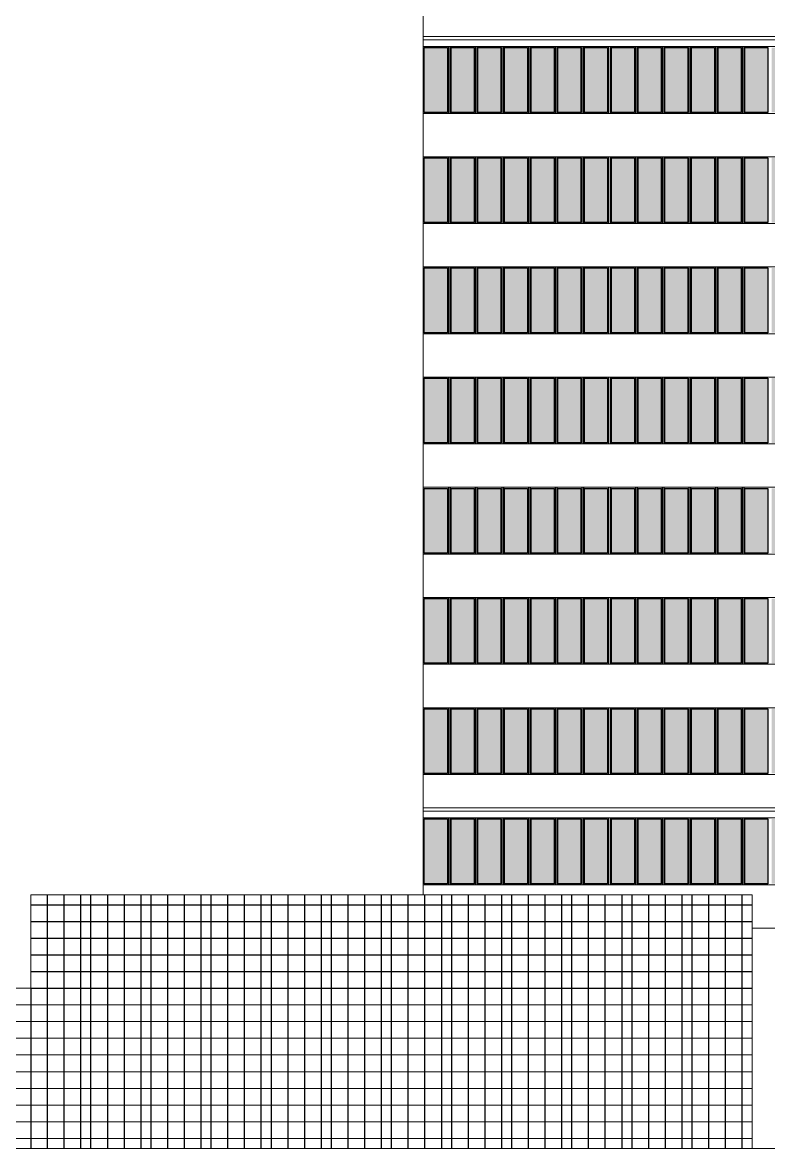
# Model space of a CAD drawing. Header units: millimetres. Extents: x 521 to 1055, y 261 to 520.
# Drawn here: x 822.55 to 844.88, y 381.37 to 415.09 of the extents above; entities that cross this region are included whole.
import ezdxf

# ---------------------------------------------------------------- set-up
doc = ezdxf.new("R2010")
doc.units = ezdxf.units.MM
doc.linetypes.add('CONTINU', pattern=[0])
doc.layers.add('0.1', color=8, linetype='Continuous', lineweight=13)

msp = doc.modelspace()

# ---------------------------------------------------------------- hatches: boundary and pattern name
at = {"layer": '0.1', "linetype": 'CONTINU', "lineweight": -2}
h = msp.add_hatch(color=9, dxfattribs=at)
h.paths.add_polyline_path([(834.5761, 412.39745), (835.2661, 412.39745), (835.2661, 414.33745), (834.5761, 414.33745)])
h.paths.add_polyline_path([(835.3761, 412.39745), (836.0661, 412.39745), (836.0661, 414.33745), (835.3761, 414.33745)])
h.paths.add_polyline_path([(836.8661, 414.33745), (836.1761, 414.33745), (836.1761, 412.39745), (836.8661, 412.39745)])
h.paths.add_polyline_path([(837.6661, 414.33745), (836.9761, 414.33745), (836.9761, 412.39745), (837.6661, 412.39745)])
h.paths.add_polyline_path([(838.4661, 414.33745), (837.7761, 414.33745), (837.7761, 412.39745), (838.4661, 412.39745)])
h.paths.add_polyline_path([(839.2661, 414.33745), (838.5761, 414.33745), (838.5761, 412.39745), (839.2661, 412.39745)])
h.paths.add_polyline_path([(840.0661, 414.33745), (839.3761, 414.33745), (839.3761, 412.39745), (840.0661, 412.39745)])
h.paths.add_polyline_path([(840.8661, 414.33745), (840.1761, 414.33745), (840.1761, 412.39745), (840.8661, 412.39745)])
h.paths.add_polyline_path([(841.6661, 414.33745), (840.9761, 414.33745), (840.9761, 412.39745), (841.6661, 412.39745)])
h.paths.add_polyline_path([(841.7761, 412.39745), (842.4661, 412.39745), (842.4661, 414.33745), (841.7761, 414.33745)])
h.paths.add_polyline_path([(842.5761, 412.39745), (843.2661, 412.39745), (843.2661, 414.33745), (842.5761, 414.33745)])
h.paths.add_polyline_path([(844.0661, 414.33745), (843.3761, 414.33745), (843.3761, 412.39745), (844.0661, 412.39745)])
h.paths.add_polyline_path([(844.8661, 414.33745), (844.1761, 414.33745), (844.1761, 412.39745), (844.8661, 412.39745)])
h.paths.add_polyline_path([(845.6661, 414.33745), (844.9761, 414.33745), (844.9761, 412.39745), (845.6661, 412.39745)])
h.paths.add_polyline_path([(845.7761, 412.39745), (846.4661, 412.39745), (846.4661, 414.33745), (845.7761, 414.33745)])
h.paths.add_polyline_path([(846.5761, 412.39745), (847.2661, 412.39745), (847.2661, 414.33745), (846.5761, 414.33745)])
h.paths.add_polyline_path([(848.0661, 414.33745), (847.3761, 414.33745), (847.3761, 412.39745), (848.0661, 412.39745)])
h.paths.add_polyline_path([(848.8661, 414.33745), (848.1761, 414.33745), (848.1761, 412.39745), (848.8661, 412.39745)])
h = msp.add_hatch(color=9, dxfattribs=at)
h.paths.add_polyline_path([(835.2661, 411.03745), (834.5761, 411.03745), (834.5761, 409.09745), (835.2661, 409.09745)])
h.paths.add_polyline_path([(836.0661, 411.03745), (835.3761, 411.03745), (835.3761, 409.09745), (836.0661, 409.09745)])
h.paths.add_polyline_path([(836.8661, 411.03745), (836.1761, 411.03745), (836.1761, 409.09745), (836.8661, 409.09745)])
h.paths.add_polyline_path([(837.6661, 411.03745), (836.9761, 411.03745), (836.9761, 409.09745), (837.6661, 409.09745)])
h.paths.add_polyline_path([(838.4661, 411.03745), (837.7761, 411.03745), (837.7761, 409.09745), (838.4661, 409.09745)])
h.paths.add_polyline_path([(839.2661, 411.03745), (838.5761, 411.03745), (838.5761, 409.09745), (839.2661, 409.09745)])
h.paths.add_polyline_path([(840.0661, 411.03745), (839.3761, 411.03745), (839.3761, 409.09745), (840.0661, 409.09745)])
h.paths.add_polyline_path([(840.8661, 411.03745), (840.1761, 411.03745), (840.1761, 409.09745), (840.8661, 409.09745)])
h.paths.add_polyline_path([(841.6661, 411.03745), (840.9761, 411.03745), (840.9761, 409.09745), (841.6661, 409.09745)])
h.paths.add_polyline_path([(842.4661, 411.03745), (841.7761, 411.03745), (841.7761, 409.09745), (842.4661, 409.09745)])
h.paths.add_polyline_path([(843.2661, 411.03745), (842.5761, 411.03745), (842.5761, 409.09745), (843.2661, 409.09745)])
h.paths.add_polyline_path([(844.0661, 411.03745), (843.3761, 411.03745), (843.3761, 409.09745), (844.0661, 409.09745)])
h.paths.add_polyline_path([(844.8661, 411.03745), (844.1761, 411.03745), (844.1761, 409.09745), (844.8661, 409.09745)])
h.paths.add_polyline_path([(845.6661, 411.03745), (844.9761, 411.03745), (844.9761, 409.09745), (845.6661, 409.09745)])
h.paths.add_polyline_path([(846.4661, 411.03745), (845.7761, 411.03745), (845.7761, 409.09745), (846.4661, 409.09745)])
h.paths.add_polyline_path([(847.2661, 411.03745), (846.5761, 411.03745), (846.5761, 409.09745), (847.2661, 409.09745)])
h.paths.add_polyline_path([(848.0661, 411.03745), (847.3761, 411.03745), (847.3761, 409.09745), (848.0661, 409.09745)])
h.paths.add_polyline_path([(848.8661, 411.03745), (848.1761, 411.03745), (848.1761, 409.09745), (848.8661, 409.09745)])
h = msp.add_hatch(color=9, dxfattribs=at)
h.paths.add_polyline_path([(835.2661, 407.73745), (834.5761, 407.73745), (834.5761, 405.79745), (835.2661, 405.79745)])
h.paths.add_polyline_path([(836.0661, 407.73745), (835.3761, 407.73745), (835.3761, 405.79745), (836.0661, 405.79745)])
h.paths.add_polyline_path([(836.8661, 407.73745), (836.1761, 407.73745), (836.1761, 405.79745), (836.8661, 405.79745)])
h.paths.add_polyline_path([(837.6661, 407.73745), (836.9761, 407.73745), (836.9761, 405.79745), (837.6661, 405.79745)])
h.paths.add_polyline_path([(838.4661, 407.73745), (837.7761, 407.73745), (837.7761, 405.79745), (838.4661, 405.79745)])
h.paths.add_polyline_path([(839.2661, 407.73745), (838.5761, 407.73745), (838.5761, 405.79745), (839.2661, 405.79745)])
h.paths.add_polyline_path([(840.0661, 407.73745), (839.3761, 407.73745), (839.3761, 405.79745), (840.0661, 405.79745)])
h.paths.add_polyline_path([(840.8661, 407.73745), (840.1761, 407.73745), (840.1761, 405.79745), (840.8661, 405.79745)])
h.paths.add_polyline_path([(841.6661, 407.73745), (840.9761, 407.73745), (840.9761, 405.79745), (841.6661, 405.79745)])
h.paths.add_polyline_path([(842.4661, 407.73745), (841.7761, 407.73745), (841.7761, 405.79745), (842.4661, 405.79745)])
h.paths.add_polyline_path([(843.2661, 407.73745), (842.5761, 407.73745), (842.5761, 405.79745), (843.2661, 405.79745)])
h.paths.add_polyline_path([(844.0661, 407.73745), (843.3761, 407.73745), (843.3761, 405.79745), (844.0661, 405.79745)])
h.paths.add_polyline_path([(844.8661, 407.73745), (844.1761, 407.73745), (844.1761, 405.79745), (844.8661, 405.79745)])
h.paths.add_polyline_path([(845.6661, 407.73745), (844.9761, 407.73745), (844.9761, 405.79745), (845.6661, 405.79745)])
h.paths.add_polyline_path([(846.4661, 407.73745), (845.7761, 407.73745), (845.7761, 405.79745), (846.4661, 405.79745)])
h.paths.add_polyline_path([(847.2661, 407.73745), (846.5761, 407.73745), (846.5761, 405.79745), (847.2661, 405.79745)])
h.paths.add_polyline_path([(848.0661, 407.73745), (847.3761, 407.73745), (847.3761, 405.79745), (848.0661, 405.79745)])
h.paths.add_polyline_path([(848.8661, 407.73745), (848.1761, 407.73745), (848.1761, 405.79745), (848.8661, 405.79745)])
h = msp.add_hatch(color=9, dxfattribs=at)
h.paths.add_polyline_path([(835.2661, 404.43745), (834.5761, 404.43745), (834.5761, 402.49745), (835.2661, 402.49745)])
h.paths.add_polyline_path([(836.0661, 404.43745), (835.3761, 404.43745), (835.3761, 402.49745), (836.0661, 402.49745)])
h.paths.add_polyline_path([(836.8661, 404.43745), (836.1761, 404.43745), (836.1761, 402.49745), (836.8661, 402.49745)])
h.paths.add_polyline_path([(837.6661, 404.43745), (836.9761, 404.43745), (836.9761, 402.49745), (837.6661, 402.49745)])
h.paths.add_polyline_path([(838.4661, 404.43745), (837.7761, 404.43745), (837.7761, 402.49745), (838.4661, 402.49745)])
h.paths.add_polyline_path([(839.2661, 404.43745), (838.5761, 404.43745), (838.5761, 402.49745), (839.2661, 402.49745)])
h.paths.add_polyline_path([(840.0661, 404.43745), (839.3761, 404.43745), (839.3761, 402.49745), (840.0661, 402.49745)])
h.paths.add_polyline_path([(840.8661, 404.43745), (840.1761, 404.43745), (840.1761, 402.49745), (840.8661, 402.49745)])
h.paths.add_polyline_path([(841.6661, 404.43745), (840.9761, 404.43745), (840.9761, 402.49745), (841.6661, 402.49745)])
h.paths.add_polyline_path([(842.4661, 404.43745), (841.7761, 404.43745), (841.7761, 402.49745), (842.4661, 402.49745)])
h.paths.add_polyline_path([(843.2661, 404.43745), (842.5761, 404.43745), (842.5761, 402.49745), (843.2661, 402.49745)])
h.paths.add_polyline_path([(844.0661, 404.43745), (843.3761, 404.43745), (843.3761, 402.49745), (844.0661, 402.49745)])
h.paths.add_polyline_path([(844.8661, 404.43745), (844.1761, 404.43745), (844.1761, 402.49745), (844.8661, 402.49745)])
h.paths.add_polyline_path([(845.6661, 404.43745), (844.9761, 404.43745), (844.9761, 402.49745), (845.6661, 402.49745)])
h.paths.add_polyline_path([(846.4661, 404.43745), (845.7761, 404.43745), (845.7761, 402.49745), (846.4661, 402.49745)])
h.paths.add_polyline_path([(847.2661, 404.43745), (846.5761, 404.43745), (846.5761, 402.49745), (847.2661, 402.49745)])
h.paths.add_polyline_path([(848.0661, 404.43745), (847.3761, 404.43745), (847.3761, 402.49745), (848.0661, 402.49745)])
h.paths.add_polyline_path([(848.8661, 404.43745), (848.1761, 404.43745), (848.1761, 402.49745), (848.8661, 402.49745)])
h = msp.add_hatch(color=9, dxfattribs=at)
h.paths.add_polyline_path([(835.2661, 401.13745), (834.5761, 401.13745), (834.5761, 399.19745), (835.2661, 399.19745)])
h.paths.add_polyline_path([(836.0661, 401.13745), (835.3761, 401.13745), (835.3761, 399.19745), (836.0661, 399.19745)])
h.paths.add_polyline_path([(836.8661, 401.13745), (836.1761, 401.13745), (836.1761, 399.19745), (836.8661, 399.19745)])
h.paths.add_polyline_path([(837.6661, 401.13745), (836.9761, 401.13745), (836.9761, 399.19745), (837.6661, 399.19745)])
h.paths.add_polyline_path([(838.4661, 401.13745), (837.7761, 401.13745), (837.7761, 399.19745), (838.4661, 399.19745)])
h.paths.add_polyline_path([(839.2661, 401.13745), (838.5761, 401.13745), (838.5761, 399.19745), (839.2661, 399.19745)])
h.paths.add_polyline_path([(840.0661, 401.13745), (839.3761, 401.13745), (839.3761, 399.19745), (840.0661, 399.19745)])
h.paths.add_polyline_path([(840.8661, 401.13745), (840.1761, 401.13745), (840.1761, 399.19745), (840.8661, 399.19745)])
h.paths.add_polyline_path([(841.6661, 401.13745), (840.9761, 401.13745), (840.9761, 399.19745), (841.6661, 399.19745)])
h.paths.add_polyline_path([(842.4661, 401.13745), (841.7761, 401.13745), (841.7761, 399.19745), (842.4661, 399.19745)])
h.paths.add_polyline_path([(843.2661, 401.13745), (842.5761, 401.13745), (842.5761, 399.19745), (843.2661, 399.19745)])
h.paths.add_polyline_path([(844.0661, 401.13745), (843.3761, 401.13745), (843.3761, 399.19745), (844.0661, 399.19745)])
h.paths.add_polyline_path([(844.8661, 401.13745), (844.1761, 401.13745), (844.1761, 399.19745), (844.8661, 399.19745)])
h.paths.add_polyline_path([(845.6661, 401.13745), (844.9761, 401.13745), (844.9761, 399.19745), (845.6661, 399.19745)])
h.paths.add_polyline_path([(846.4661, 401.13745), (845.7761, 401.13745), (845.7761, 399.19745), (846.4661, 399.19745)])
h.paths.add_polyline_path([(847.2661, 401.13745), (846.5761, 401.13745), (846.5761, 399.19745), (847.2661, 399.19745)])
h.paths.add_polyline_path([(848.0661, 401.13745), (847.3761, 401.13745), (847.3761, 399.19745), (848.0661, 399.19745)])
h.paths.add_polyline_path([(848.8661, 401.13745), (848.1761, 401.13745), (848.1761, 399.19745), (848.8661, 399.19745)])
h = msp.add_hatch(color=9, dxfattribs=at)
h.paths.add_polyline_path([(835.2661, 397.83745), (834.5761, 397.83745), (834.5761, 395.89745), (835.2661, 395.89745)])
h.paths.add_polyline_path([(836.0661, 397.83745), (835.3761, 397.83745), (835.3761, 395.89745), (836.0661, 395.89745)])
h.paths.add_polyline_path([(836.8661, 397.83745), (836.1761, 397.83745), (836.1761, 395.89745), (836.8661, 395.89745)])
h.paths.add_polyline_path([(837.6661, 397.83745), (836.9761, 397.83745), (836.9761, 395.89745), (837.6661, 395.89745)])
h.paths.add_polyline_path([(838.4661, 397.83745), (837.7761, 397.83745), (837.7761, 395.89745), (838.4661, 395.89745)])
h.paths.add_polyline_path([(839.2661, 397.83745), (838.5761, 397.83745), (838.5761, 395.89745), (839.2661, 395.89745)])
h.paths.add_polyline_path([(840.0661, 397.83745), (839.3761, 397.83745), (839.3761, 395.89745), (840.0661, 395.89745)])
h.paths.add_polyline_path([(840.8661, 397.83745), (840.1761, 397.83745), (840.1761, 395.89745), (840.8661, 395.89745)])
h.paths.add_polyline_path([(841.6661, 397.83745), (840.9761, 397.83745), (840.9761, 395.89745), (841.6661, 395.89745)])
h.paths.add_polyline_path([(842.4661, 397.83745), (841.7761, 397.83745), (841.7761, 395.89745), (842.4661, 395.89745)])
h.paths.add_polyline_path([(843.2661, 397.83745), (842.5761, 397.83745), (842.5761, 395.89745), (843.2661, 395.89745)])
h.paths.add_polyline_path([(844.0661, 397.83745), (843.3761, 397.83745), (843.3761, 395.89745), (844.0661, 395.89745)])
h.paths.add_polyline_path([(844.8661, 397.83745), (844.1761, 397.83745), (844.1761, 395.89745), (844.8661, 395.89745)])
h.paths.add_polyline_path([(845.6661, 397.83745), (844.9761, 397.83745), (844.9761, 395.89745), (845.6661, 395.89745)])
h.paths.add_polyline_path([(846.4661, 397.83745), (845.7761, 397.83745), (845.7761, 395.89745), (846.4661, 395.89745)])
h.paths.add_polyline_path([(847.2661, 397.83745), (846.5761, 397.83745), (846.5761, 395.89745), (847.2661, 395.89745)])
h.paths.add_polyline_path([(848.0661, 397.83745), (847.3761, 397.83745), (847.3761, 395.89745), (848.0661, 395.89745)])
h.paths.add_polyline_path([(848.8661, 397.83745), (848.1761, 397.83745), (848.1761, 395.89745), (848.8661, 395.89745)])
h = msp.add_hatch(color=9, dxfattribs=at)
h.paths.add_polyline_path([(835.2661, 394.53745), (834.5761, 394.53745), (834.5761, 392.59745), (835.2661, 392.59745)])
h.paths.add_polyline_path([(836.0661, 394.53745), (835.3761, 394.53745), (835.3761, 392.59745), (836.0661, 392.59745)])
h.paths.add_polyline_path([(836.8661, 394.53745), (836.1761, 394.53745), (836.1761, 392.59745), (836.8661, 392.59745)])
h.paths.add_polyline_path([(837.6661, 394.53745), (836.9761, 394.53745), (836.9761, 392.59745), (837.6661, 392.59745)])
h.paths.add_polyline_path([(838.4661, 394.53745), (837.7761, 394.53745), (837.7761, 392.59745), (838.4661, 392.59745)])
h.paths.add_polyline_path([(839.2661, 394.53745), (838.5761, 394.53745), (838.5761, 392.59745), (839.2661, 392.59745)])
h.paths.add_polyline_path([(840.0661, 394.53745), (839.3761, 394.53745), (839.3761, 392.59745), (840.0661, 392.59745)])
h.paths.add_polyline_path([(840.8661, 394.53745), (840.1761, 394.53745), (840.1761, 392.59745), (840.8661, 392.59745)])
h.paths.add_polyline_path([(841.6661, 394.53745), (840.9761, 394.53745), (840.9761, 392.59745), (841.6661, 392.59745)])
h.paths.add_polyline_path([(842.4661, 394.53745), (841.7761, 394.53745), (841.7761, 392.59745), (842.4661, 392.59745)])
h.paths.add_polyline_path([(843.2661, 394.53745), (842.5761, 394.53745), (842.5761, 392.59745), (843.2661, 392.59745)])
h.paths.add_polyline_path([(844.0661, 394.53745), (843.3761, 394.53745), (843.3761, 392.59745), (844.0661, 392.59745)])
h.paths.add_polyline_path([(844.8661, 394.53745), (844.1761, 394.53745), (844.1761, 392.59745), (844.8661, 392.59745)])
h.paths.add_polyline_path([(845.6661, 394.53745), (844.9761, 394.53745), (844.9761, 392.59745), (845.6661, 392.59745)])
h.paths.add_polyline_path([(846.4661, 394.53745), (845.7761, 394.53745), (845.7761, 392.59745), (846.4661, 392.59745)])
h.paths.add_polyline_path([(847.2661, 394.53745), (846.5761, 394.53745), (846.5761, 392.59745), (847.2661, 392.59745)])
h.paths.add_polyline_path([(848.0661, 394.53745), (847.3761, 394.53745), (847.3761, 392.59745), (848.0661, 392.59745)])
h.paths.add_polyline_path([(848.8661, 394.53745), (848.1761, 394.53745), (848.1761, 392.59745), (848.8661, 392.59745)])
h = msp.add_hatch(color=9, dxfattribs=at)
h.paths.add_polyline_path([(835.2661, 391.23745), (834.5761, 391.23745), (834.5761, 389.29745), (835.2661, 389.29745)])
h.paths.add_polyline_path([(836.0661, 391.23745), (835.3761, 391.23745), (835.3761, 389.29745), (836.0661, 389.29745)])
h.paths.add_polyline_path([(836.8661, 391.23745), (836.1761, 391.23745), (836.1761, 389.29745), (836.8661, 389.29745)])
h.paths.add_polyline_path([(837.6661, 391.23745), (836.9761, 391.23745), (836.9761, 389.29745), (837.6661, 389.29745)])
h.paths.add_polyline_path([(838.4661, 391.23745), (837.7761, 391.23745), (837.7761, 389.29745), (838.4661, 389.29745)])
h.paths.add_polyline_path([(839.2661, 391.23745), (838.5761, 391.23745), (838.5761, 389.29745), (839.2661, 389.29745)])
h.paths.add_polyline_path([(840.0661, 391.23745), (839.3761, 391.23745), (839.3761, 389.29745), (840.0661, 389.29745)])
h.paths.add_polyline_path([(840.8661, 391.23745), (840.1761, 391.23745), (840.1761, 389.29745), (840.8661, 389.29745)])
h.paths.add_polyline_path([(841.6661, 391.23745), (840.9761, 391.23745), (840.9761, 389.29745), (841.6661, 389.29745)])
h.paths.add_polyline_path([(842.4661, 391.23745), (841.7761, 391.23745), (841.7761, 389.29745), (842.4661, 389.29745)])
h.paths.add_polyline_path([(843.2661, 391.23745), (842.5761, 391.23745), (842.5761, 389.29745), (843.2661, 389.29745)])
h.paths.add_polyline_path([(844.0661, 391.23745), (843.3761, 391.23745), (843.3761, 389.29745), (844.0661, 389.29745)])
h.paths.add_polyline_path([(844.8661, 391.23745), (844.1761, 391.23745), (844.1761, 389.29745), (844.8661, 389.29745)])
h.paths.add_polyline_path([(845.6661, 391.23745), (844.9761, 391.23745), (844.9761, 389.29745), (845.6661, 389.29745)])
h.paths.add_polyline_path([(846.4661, 391.23745), (845.7761, 391.23745), (845.7761, 389.29745), (846.4661, 389.29745)])
h.paths.add_polyline_path([(847.2661, 391.23745), (846.5761, 391.23745), (846.5761, 389.29745), (847.2661, 389.29745)])
h.paths.add_polyline_path([(848.0661, 391.23745), (847.3761, 391.23745), (847.3761, 389.29745), (848.0661, 389.29745)])
h.paths.add_polyline_path([(848.8661, 391.23745), (848.1761, 391.23745), (848.1761, 389.29745), (848.8661, 389.29745)])

# ---------------------------------------------------------------- linework, layer by layer
at = {"layer": '0.1', "color": 254}
msp.add_line((834.5461, 388.96745), (834.5461, 420.26745), dxfattribs=at)
at = {"layer": '0.1', "color": 8}
for p, q in [((834.5461, 414.66745), (848.9961, 414.66745)), ((834.5461, 414.56745), (848.8961, 414.56745)), ((834.5461, 414.36745), (848.8961, 414.36745)), ((834.5461, 412.36745), (848.8961, 412.36745)), ((834.5461, 411.06745), (848.8961, 411.06745)), ((834.5461, 409.06745), (848.8961, 409.06745)), ((834.5461, 407.76745), (848.8961, 407.76745)), ((834.5461, 405.76745), (848.8961, 405.76745)), ((834.5461, 404.46745), (848.8961, 404.46745)), ((834.5461, 402.46745), (848.8961, 402.46745)), ((834.5461, 401.16745), (848.8961, 401.16745)), ((834.5461, 399.16745), (848.8961, 399.16745)), ((834.5461, 397.86745), (848.8961, 397.86745)), ((834.5461, 395.86745), (848.8961, 395.86745)), ((834.5461, 394.56745), (848.8961, 394.56745)), ((834.5461, 392.56745), (848.8961, 392.56745)), ((834.5461, 391.56745), (848.8961, 391.56745)), ((834.5461, 391.46745), (848.9961, 391.46745)), ((834.5461, 391.26745), (848.8961, 391.26745)), ((834.5461, 389.26745), (848.8961, 389.26745)), ((796.7961, 385.66745), (844.3961, 385.66745)), ((796.7961, 385.16745), (844.3961, 385.16745)), ((796.7961, 384.66745), (844.3961, 384.66745)), ((804.7961, 384.16745), (844.3961, 384.16745)), ((820.2961, 383.66745), (844.3961, 383.66745)), ((820.2961, 383.16745), (844.3961, 383.16745)), ((820.2961, 382.66745), (844.3961, 382.66745)), ((796.7961, 382.16745), (844.3961, 382.16745)), ((796.7961, 381.66745), (844.3961, 381.66745))]:
    msp.add_line(p, q, dxfattribs=at)
at = {"layer": '0.1', "color": 8, "linetype": 'CONTINU', "lineweight": -2}
for p, q in [((835.2961, 414.36745), (835.2961, 412.36745)), ((835.3461, 414.36745), (835.3461, 412.36745)), ((836.0961, 414.36745), (836.0961, 412.36745)), ((836.1461, 414.36745), (836.1461, 412.36745)), ((836.8961, 414.36745), (836.8961, 412.36745)), ((836.9461, 414.36745), (836.9461, 412.36745)), ((837.6961, 414.36745), (837.6961, 412.36745)), ((837.7461, 414.36745), (837.7461, 412.36745)), ((838.4961, 414.36745), (838.4961, 412.36745)), ((838.5461, 414.36745), (838.5461, 412.36745)), ((839.2961, 414.36745), (839.2961, 412.36745)), ((839.3461, 414.36745), (839.3461, 412.36745)), ((840.0961, 414.36745), (840.0961, 412.36745)), ((840.1461, 414.36745), (840.1461, 412.36745)), ((840.8961, 414.36745), (840.8961, 412.36745)), ((840.9461, 414.36745), (840.9461, 412.36745)), ((841.6961, 414.36745), (841.6961, 412.36745)), ((841.7461, 414.36745), (841.7461, 412.36745)), ((842.4961, 414.36745), (842.4961, 412.36745)), ((842.5461, 414.36745), (842.5461, 412.36745)), ((843.2961, 414.36745), (843.2961, 412.36745)), ((843.3461, 414.36745), (843.3461, 412.36745)), ((844.0961, 414.36745), (844.0961, 412.36745)), ((844.1461, 414.36745), (844.1461, 412.36745)), ((835.2961, 411.06745), (835.2961, 409.06745)), ((835.3461, 411.06745), (835.3461, 409.06745)), ((836.0961, 411.06745), (836.0961, 409.06745)), ((836.1461, 411.06745), (836.1461, 409.06745)), ((836.8961, 411.06745), (836.8961, 409.06745)), ((836.9461, 411.06745), (836.9461, 409.06745)), ((837.6961, 411.06745), (837.6961, 409.06745)), ((837.7461, 411.06745), (837.7461, 409.06745)), ((838.4961, 411.06745), (838.4961, 409.06745)), ((838.5461, 411.06745), (838.5461, 409.06745)), ((839.2961, 411.06745), (839.2961, 409.06745)), ((839.3461, 411.06745), (839.3461, 409.06745)), ((840.0961, 411.06745), (840.0961, 409.06745)), ((840.1461, 411.06745), (840.1461, 409.06745)), ((840.8961, 411.06745), (840.8961, 409.06745)), ((840.9461, 411.06745), (840.9461, 409.06745)), ((841.6961, 411.06745), (841.6961, 409.06745)), ((841.7461, 411.06745), (841.7461, 409.06745)), ((842.4961, 411.06745), (842.4961, 409.06745)), ((842.5461, 411.06745), (842.5461, 409.06745)), ((843.2961, 411.06745), (843.2961, 409.06745)), ((843.3461, 411.06745), (843.3461, 409.06745)), ((844.0961, 411.06745), (844.0961, 409.06745)), ((844.1461, 411.06745), (844.1461, 409.06745)), ((835.2961, 407.76745), (835.2961, 405.76745)), ((835.3461, 407.76745), (835.3461, 405.76745)), ((836.0961, 407.76745), (836.0961, 405.76745)), ((836.1461, 407.76745), (836.1461, 405.76745)), ((836.8961, 407.76745), (836.8961, 405.76745)), ((836.9461, 407.76745), (836.9461, 405.76745)), ((837.6961, 407.76745), (837.6961, 405.76745)), ((837.7461, 407.76745), (837.7461, 405.76745)), ((838.4961, 407.76745), (838.4961, 405.76745)), ((838.5461, 407.76745), (838.5461, 405.76745)), ((839.2961, 407.76745), (839.2961, 405.76745)), ((839.3461, 407.76745), (839.3461, 405.76745)), ((840.0961, 407.76745), (840.0961, 405.76745)), ((840.1461, 407.76745), (840.1461, 405.76745)), ((840.8961, 407.76745), (840.8961, 405.76745)), ((840.9461, 407.76745), (840.9461, 405.76745)), ((841.6961, 407.76745), (841.6961, 405.76745)), ((841.7461, 407.76745), (841.7461, 405.76745)), ((842.4961, 407.76745), (842.4961, 405.76745)), ((842.5461, 407.76745), (842.5461, 405.76745)), ((843.2961, 407.76745), (843.2961, 405.76745)), ((843.3461, 407.76745), (843.3461, 405.76745)), ((844.0961, 407.76745), (844.0961, 405.76745)), ((844.1461, 407.76745), (844.1461, 405.76745)), ((835.2961, 404.46745), (835.2961, 402.46745)), ((835.3461, 404.46745), (835.3461, 402.46745)), ((836.0961, 404.46745), (836.0961, 402.46745)), ((836.1461, 404.46745), (836.1461, 402.46745)), ((836.8961, 404.46745), (836.8961, 402.46745)), ((836.9461, 404.46745), (836.9461, 402.46745)), ((837.6961, 404.46745), (837.6961, 402.46745)), ((837.7461, 404.46745), (837.7461, 402.46745)), ((838.4961, 404.46745), (838.4961, 402.46745)), ((838.5461, 404.46745), (838.5461, 402.46745)), ((839.2961, 404.46745), (839.2961, 402.46745)), ((839.3461, 404.46745), (839.3461, 402.46745)), ((840.0961, 404.46745), (840.0961, 402.46745)), ((840.1461, 404.46745), (840.1461, 402.46745)), ((840.8961, 404.46745), (840.8961, 402.46745)), ((840.9461, 404.46745), (840.9461, 402.46745)), ((841.6961, 404.46745), (841.6961, 402.46745)), ((841.7461, 404.46745), (841.7461, 402.46745)), ((842.4961, 404.46745), (842.4961, 402.46745)), ((842.5461, 404.46745), (842.5461, 402.46745)), ((843.2961, 404.46745), (843.2961, 402.46745)), ((843.3461, 404.46745), (843.3461, 402.46745)), ((844.0961, 404.46745), (844.0961, 402.46745)), ((844.1461, 404.46745), (844.1461, 402.46745)), ((835.2961, 401.16745), (835.2961, 399.16745)), ((835.3461, 401.16745), (835.3461, 399.16745)), ((836.0961, 401.16745), (836.0961, 399.16745)), ((836.1461, 401.16745), (836.1461, 399.16745)), ((836.8961, 401.16745), (836.8961, 399.16745)), ((836.9461, 401.16745), (836.9461, 399.16745)), ((837.6961, 401.16745), (837.6961, 399.16745)), ((837.7461, 401.16745), (837.7461, 399.16745)), ((838.4961, 401.16745), (838.4961, 399.16745)), ((838.5461, 401.16745), (838.5461, 399.16745)), ((839.2961, 401.16745), (839.2961, 399.16745)), ((839.3461, 401.16745), (839.3461, 399.16745)), ((840.0961, 401.16745), (840.0961, 399.16745)), ((840.1461, 401.16745), (840.1461, 399.16745)), ((840.8961, 401.16745), (840.8961, 399.16745)), ((840.9461, 401.16745), (840.9461, 399.16745)), ((841.6961, 401.16745), (841.6961, 399.16745)), ((841.7461, 401.16745), (841.7461, 399.16745)), ((842.4961, 401.16745), (842.4961, 399.16745)), ((842.5461, 401.16745), (842.5461, 399.16745)), ((843.2961, 401.16745), (843.2961, 399.16745)), ((843.3461, 401.16745), (843.3461, 399.16745)), ((844.0961, 401.16745), (844.0961, 399.16745)), ((844.1461, 401.16745), (844.1461, 399.16745)), ((835.2961, 397.86745), (835.2961, 395.86745)), ((835.3461, 397.86745), (835.3461, 395.86745)), ((836.0961, 397.86745), (836.0961, 395.86745)), ((836.1461, 397.86745), (836.1461, 395.86745)), ((836.8961, 397.86745), (836.8961, 395.86745)), ((836.9461, 397.86745), (836.9461, 395.86745)), ((837.6961, 397.86745), (837.6961, 395.86745)), ((837.7461, 397.86745), (837.7461, 395.86745)), ((838.4961, 397.86745), (838.4961, 395.86745)), ((838.5461, 397.86745), (838.5461, 395.86745)), ((839.2961, 397.86745), (839.2961, 395.86745)), ((839.3461, 397.86745), (839.3461, 395.86745)), ((840.0961, 397.86745), (840.0961, 395.86745)), ((840.1461, 397.86745), (840.1461, 395.86745)), ((840.8961, 397.86745), (840.8961, 395.86745)), ((840.9461, 397.86745), (840.9461, 395.86745)), ((841.6961, 397.86745), (841.6961, 395.86745)), ((841.7461, 397.86745), (841.7461, 395.86745)), ((842.4961, 397.86745), (842.4961, 395.86745)), ((842.5461, 397.86745), (842.5461, 395.86745)), ((843.2961, 397.86745), (843.2961, 395.86745)), ((843.3461, 397.86745), (843.3461, 395.86745)), ((844.0961, 397.86745), (844.0961, 395.86745)), ((844.1461, 397.86745), (844.1461, 395.86745)), ((835.2961, 394.56745), (835.2961, 392.56745)), ((835.3461, 394.56745), (835.3461, 392.56745)), ((836.0961, 394.56745), (836.0961, 392.56745)), ((836.1461, 394.56745), (836.1461, 392.56745)), ((836.8961, 394.56745), (836.8961, 392.56745)), ((836.9461, 394.56745), (836.9461, 392.56745)), ((837.6961, 394.56745), (837.6961, 392.56745)), ((837.7461, 394.56745), (837.7461, 392.56745)), ((838.4961, 394.56745), (838.4961, 392.56745)), ((838.5461, 394.56745), (838.5461, 392.56745)), ((839.2961, 394.56745), (839.2961, 392.56745)), ((839.3461, 394.56745), (839.3461, 392.56745)), ((840.0961, 394.56745), (840.0961, 392.56745)), ((840.1461, 394.56745), (840.1461, 392.56745)), ((840.8961, 394.56745), (840.8961, 392.56745)), ((840.9461, 394.56745), (840.9461, 392.56745)), ((841.6961, 394.56745), (841.6961, 392.56745)), ((841.7461, 394.56745), (841.7461, 392.56745)), ((842.4961, 394.56745), (842.4961, 392.56745)), ((842.5461, 394.56745), (842.5461, 392.56745)), ((843.2961, 394.56745), (843.2961, 392.56745)), ((843.3461, 394.56745), (843.3461, 392.56745)), ((844.0961, 394.56745), (844.0961, 392.56745)), ((844.1461, 394.56745), (844.1461, 392.56745)), ((835.2961, 391.26745), (835.2961, 389.26745)), ((835.3461, 391.26745), (835.3461, 389.26745)), ((836.0961, 391.26745), (836.0961, 389.26745)), ((836.1461, 391.26745), (836.1461, 389.26745)), ((836.8961, 391.26745), (836.8961, 389.26745)), ((836.9461, 391.26745), (836.9461, 389.26745)), ((837.6961, 391.26745), (837.6961, 389.26745)), ((837.7461, 391.26745), (837.7461, 389.26745)), ((838.4961, 391.26745), (838.4961, 389.26745)), ((838.5461, 391.26745), (838.5461, 389.26745)), ((839.2961, 391.26745), (839.2961, 389.26745)), ((839.3461, 391.26745), (839.3461, 389.26745)), ((840.0961, 391.26745), (840.0961, 389.26745)), ((840.1461, 391.26745), (840.1461, 389.26745)), ((840.8961, 391.26745), (840.8961, 389.26745)), ((840.9461, 391.26745), (840.9461, 389.26745)), ((841.6961, 391.26745), (841.6961, 389.26745)), ((841.7461, 391.26745), (841.7461, 389.26745)), ((842.4961, 391.26745), (842.4961, 389.26745)), ((842.5461, 391.26745), (842.5461, 389.26745)), ((843.2961, 391.26745), (843.2961, 389.26745)), ((843.3461, 391.26745), (843.3461, 389.26745)), ((844.0961, 391.26745), (844.0961, 389.26745)), ((844.1461, 391.26745), (844.1461, 389.26745)), ((823.2961, 381.36745), (823.2961, 388.96745)), ((823.7961, 381.36745), (823.7961, 388.96745)), ((824.2961, 381.36745), (824.2961, 388.96745)), ((824.5961, 381.36745), (824.5961, 388.96745)), ((825.0961, 381.36745), (825.0961, 388.96745)), ((825.5961, 381.36745), (825.5961, 388.96745)), ((826.0961, 381.36745), (826.0961, 388.96745)), ((826.3961, 381.36745), (826.3961, 388.96745)), ((826.8961, 381.36745), (826.8961, 388.96745)), ((827.3961, 381.36745), (827.3961, 388.96745)), ((827.8961, 381.36745), (827.8961, 388.96745)), ((828.1961, 381.36745), (828.1961, 388.96745)), ((828.6961, 381.36745), (828.6961, 388.96745)), ((829.1961, 381.36745), (829.1961, 388.96745)), ((829.6961, 381.36745), (829.6961, 388.96745)), ((829.9961, 381.36745), (829.9961, 388.96745)), ((830.4961, 381.36745), (830.4961, 388.96745)), ((830.9961, 381.36745), (830.9961, 388.96745)), ((831.4961, 381.36745), (831.4961, 388.96745)), ((831.7961, 381.36745), (831.7961, 388.96745)), ((832.2961, 381.36745), (832.2961, 388.96745)), ((832.7961, 381.36745), (832.7961, 388.96745)), ((833.2961, 381.36745), (833.2961, 388.96745)), ((833.5961, 381.36745), (833.5961, 388.96745)), ((834.0961, 381.36745), (834.0961, 388.96745)), ((834.5961, 381.36745), (834.5961, 388.96745)), ((835.0961, 381.36745), (835.0961, 388.96745)), ((835.3961, 381.36745), (835.3961, 388.96745)), ((835.8961, 381.36745), (835.8961, 388.96745)), ((836.3961, 381.36745), (836.3961, 388.96745)), ((836.8961, 381.36745), (836.8961, 388.96745)), ((837.1961, 381.36745), (837.1961, 388.96745)), ((837.6961, 381.36745), (837.6961, 388.96745)), ((838.1961, 381.36745), (838.1961, 388.96745)), ((838.6961, 381.36745), (838.6961, 388.96745)), ((838.9961, 381.36745), (838.9961, 388.96745)), ((839.4961, 381.36745), (839.4961, 388.96745)), ((839.9961, 381.36745), (839.9961, 388.96745)), ((840.4961, 381.36745), (840.4961, 388.96745)), ((840.7961, 381.36745), (840.7961, 388.96745)), ((841.2961, 381.36745), (841.2961, 388.96745)), ((841.7961, 381.36745), (841.7961, 388.96745)), ((842.2961, 381.36745), (842.2961, 388.96745)), ((842.5961, 381.36745), (842.5961, 388.96745)), ((843.0961, 381.36745), (843.0961, 388.96745)), ((843.5961, 381.36745), (843.5961, 388.96745)), ((844.0961, 381.36745), (844.0961, 388.96745)), ((822.7961, 388.66745), (844.3961, 388.66745)), ((822.7961, 388.16745), (844.3961, 388.16745)), ((822.7961, 387.66745), (844.3961, 387.66745)), ((822.7961, 387.16745), (844.3961, 387.16745)), ((822.7961, 386.66745), (844.3961, 386.66745)), ((822.7961, 386.16745), (844.3961, 386.16745)), ((822.7961, 386.16745), (822.7961, 381.36745))]:
    msp.add_line(p, q, dxfattribs=at)
at = {"layer": '0.1', "color": 7}
for p, q in [((822.7961, 386.16745), (822.7961, 388.96745)), ((824.5961, 388.96745), (822.7961, 388.96745)), ((826.3961, 388.96745), (824.5961, 388.96745)), ((828.1961, 388.96745), (826.3961, 388.96745)), ((829.9961, 388.96745), (828.1961, 388.96745)), ((831.7961, 388.96745), (829.9961, 388.96745)), ((833.5961, 388.96745), (831.7961, 388.96745)), ((835.3961, 388.96745), (833.5961, 388.96745)), ((837.1961, 388.96745), (835.3961, 388.96745)), ((838.9961, 388.96745), (837.1961, 388.96745)), ((840.7961, 388.96745), (838.9961, 388.96745)), ((842.5961, 388.96745), (840.7961, 388.96745)), ((844.3961, 388.96745), (842.5961, 388.96745)), ((844.3961, 388.96745), (844.3961, 381.36745)), ((796.7961, 386.16745), (822.7961, 386.16745)), ((795.40604, 381.36745), (844.3961, 381.36745)), ((844.3961, 381.36745), (853.50497, 381.36745))]:
    msp.add_line(p, q, dxfattribs=at)
at = {"layer": '0.1', "color": 253}
msp.add_line((844.3961, 387.96745), (849.9961, 387.96745), dxfattribs=at)
at = {"layer": '0.1', "color": 8, "linetype": 'CONTINU', "lineweight": -2}
for points in [[(834.5761, 414.33745), (835.2661, 414.33745), (835.2661, 412.39745), (834.5761, 412.39745)], [(835.3761, 414.33745), (836.0661, 414.33745), (836.0661, 412.39745), (835.3761, 412.39745)], [(836.1761, 414.33745), (836.8661, 414.33745), (836.8661, 412.39745), (836.1761, 412.39745)], [(836.9761, 414.33745), (837.6661, 414.33745), (837.6661, 412.39745), (836.9761, 412.39745)], [(837.7761, 414.33745), (838.4661, 414.33745), (838.4661, 412.39745), (837.7761, 412.39745)], [(838.5761, 414.33745), (839.2661, 414.33745), (839.2661, 412.39745), (838.5761, 412.39745)], [(839.3761, 414.33745), (840.0661, 414.33745), (840.0661, 412.39745), (839.3761, 412.39745)], [(840.1761, 414.33745), (840.8661, 414.33745), (840.8661, 412.39745), (840.1761, 412.39745)], [(840.9761, 414.33745), (841.6661, 414.33745), (841.6661, 412.39745), (840.9761, 412.39745)], [(841.7761, 414.33745), (842.4661, 414.33745), (842.4661, 412.39745), (841.7761, 412.39745)], [(842.5761, 414.33745), (843.2661, 414.33745), (843.2661, 412.39745), (842.5761, 412.39745)], [(843.3761, 414.33745), (844.0661, 414.33745), (844.0661, 412.39745), (843.3761, 412.39745)], [(844.1761, 414.33745), (844.8661, 414.33745), (844.8661, 412.39745), (844.1761, 412.39745)], [(834.5761, 411.03745), (835.2661, 411.03745), (835.2661, 409.09745), (834.5761, 409.09745)], [(835.3761, 411.03745), (836.0661, 411.03745), (836.0661, 409.09745), (835.3761, 409.09745)], [(836.1761, 411.03745), (836.8661, 411.03745), (836.8661, 409.09745), (836.1761, 409.09745)], [(836.9761, 411.03745), (837.6661, 411.03745), (837.6661, 409.09745), (836.9761, 409.09745)], [(837.7761, 411.03745), (838.4661, 411.03745), (838.4661, 409.09745), (837.7761, 409.09745)], [(838.5761, 411.03745), (839.2661, 411.03745), (839.2661, 409.09745), (838.5761, 409.09745)], [(839.3761, 411.03745), (840.0661, 411.03745), (840.0661, 409.09745), (839.3761, 409.09745)], [(840.1761, 411.03745), (840.8661, 411.03745), (840.8661, 409.09745), (840.1761, 409.09745)], [(840.9761, 411.03745), (841.6661, 411.03745), (841.6661, 409.09745), (840.9761, 409.09745)], [(841.7761, 411.03745), (842.4661, 411.03745), (842.4661, 409.09745), (841.7761, 409.09745)], [(842.5761, 411.03745), (843.2661, 411.03745), (843.2661, 409.09745), (842.5761, 409.09745)], [(843.3761, 411.03745), (844.0661, 411.03745), (844.0661, 409.09745), (843.3761, 409.09745)], [(844.1761, 411.03745), (844.8661, 411.03745), (844.8661, 409.09745), (844.1761, 409.09745)], [(834.5761, 407.73745), (835.2661, 407.73745), (835.2661, 405.79745), (834.5761, 405.79745)], [(835.3761, 407.73745), (836.0661, 407.73745), (836.0661, 405.79745), (835.3761, 405.79745)], [(836.1761, 407.73745), (836.8661, 407.73745), (836.8661, 405.79745), (836.1761, 405.79745)], [(836.9761, 407.73745), (837.6661, 407.73745), (837.6661, 405.79745), (836.9761, 405.79745)], [(837.7761, 407.73745), (838.4661, 407.73745), (838.4661, 405.79745), (837.7761, 405.79745)], [(838.5761, 407.73745), (839.2661, 407.73745), (839.2661, 405.79745), (838.5761, 405.79745)], [(839.3761, 407.73745), (840.0661, 407.73745), (840.0661, 405.79745), (839.3761, 405.79745)], [(840.1761, 407.73745), (840.8661, 407.73745), (840.8661, 405.79745), (840.1761, 405.79745)], [(840.9761, 407.73745), (841.6661, 407.73745), (841.6661, 405.79745), (840.9761, 405.79745)], [(841.7761, 407.73745), (842.4661, 407.73745), (842.4661, 405.79745), (841.7761, 405.79745)], [(842.5761, 407.73745), (843.2661, 407.73745), (843.2661, 405.79745), (842.5761, 405.79745)], [(843.3761, 407.73745), (844.0661, 407.73745), (844.0661, 405.79745), (843.3761, 405.79745)], [(844.1761, 407.73745), (844.8661, 407.73745), (844.8661, 405.79745), (844.1761, 405.79745)], [(834.5761, 404.43745), (835.2661, 404.43745), (835.2661, 402.49745), (834.5761, 402.49745)], [(835.3761, 404.43745), (836.0661, 404.43745), (836.0661, 402.49745), (835.3761, 402.49745)], [(836.1761, 404.43745), (836.8661, 404.43745), (836.8661, 402.49745), (836.1761, 402.49745)], [(836.9761, 404.43745), (837.6661, 404.43745), (837.6661, 402.49745), (836.9761, 402.49745)], [(837.7761, 404.43745), (838.4661, 404.43745), (838.4661, 402.49745), (837.7761, 402.49745)], [(838.5761, 404.43745), (839.2661, 404.43745), (839.2661, 402.49745), (838.5761, 402.49745)], [(839.3761, 404.43745), (840.0661, 404.43745), (840.0661, 402.49745), (839.3761, 402.49745)], [(840.1761, 404.43745), (840.8661, 404.43745), (840.8661, 402.49745), (840.1761, 402.49745)], [(840.9761, 404.43745), (841.6661, 404.43745), (841.6661, 402.49745), (840.9761, 402.49745)], [(841.7761, 404.43745), (842.4661, 404.43745), (842.4661, 402.49745), (841.7761, 402.49745)], [(842.5761, 404.43745), (843.2661, 404.43745), (843.2661, 402.49745), (842.5761, 402.49745)], [(843.3761, 404.43745), (844.0661, 404.43745), (844.0661, 402.49745), (843.3761, 402.49745)], [(844.1761, 404.43745), (844.8661, 404.43745), (844.8661, 402.49745), (844.1761, 402.49745)], [(834.5761, 401.13745), (835.2661, 401.13745), (835.2661, 399.19745), (834.5761, 399.19745)], [(835.3761, 401.13745), (836.0661, 401.13745), (836.0661, 399.19745), (835.3761, 399.19745)], [(836.1761, 401.13745), (836.8661, 401.13745), (836.8661, 399.19745), (836.1761, 399.19745)], [(836.9761, 401.13745), (837.6661, 401.13745), (837.6661, 399.19745), (836.9761, 399.19745)], [(837.7761, 401.13745), (838.4661, 401.13745), (838.4661, 399.19745), (837.7761, 399.19745)], [(838.5761, 401.13745), (839.2661, 401.13745), (839.2661, 399.19745), (838.5761, 399.19745)], [(839.3761, 401.13745), (840.0661, 401.13745), (840.0661, 399.19745), (839.3761, 399.19745)], [(840.1761, 401.13745), (840.8661, 401.13745), (840.8661, 399.19745), (840.1761, 399.19745)], [(840.9761, 401.13745), (841.6661, 401.13745), (841.6661, 399.19745), (840.9761, 399.19745)], [(841.7761, 401.13745), (842.4661, 401.13745), (842.4661, 399.19745), (841.7761, 399.19745)], [(842.5761, 401.13745), (843.2661, 401.13745), (843.2661, 399.19745), (842.5761, 399.19745)], [(843.3761, 401.13745), (844.0661, 401.13745), (844.0661, 399.19745), (843.3761, 399.19745)], [(844.1761, 401.13745), (844.8661, 401.13745), (844.8661, 399.19745), (844.1761, 399.19745)], [(834.5761, 397.83745), (835.2661, 397.83745), (835.2661, 395.89745), (834.5761, 395.89745)], [(835.3761, 397.83745), (836.0661, 397.83745), (836.0661, 395.89745), (835.3761, 395.89745)], [(836.1761, 397.83745), (836.8661, 397.83745), (836.8661, 395.89745), (836.1761, 395.89745)], [(836.9761, 397.83745), (837.6661, 397.83745), (837.6661, 395.89745), (836.9761, 395.89745)], [(837.7761, 397.83745), (838.4661, 397.83745), (838.4661, 395.89745), (837.7761, 395.89745)], [(838.5761, 397.83745), (839.2661, 397.83745), (839.2661, 395.89745), (838.5761, 395.89745)], [(839.3761, 397.83745), (840.0661, 397.83745), (840.0661, 395.89745), (839.3761, 395.89745)], [(840.1761, 397.83745), (840.8661, 397.83745), (840.8661, 395.89745), (840.1761, 395.89745)], [(840.9761, 397.83745), (841.6661, 397.83745), (841.6661, 395.89745), (840.9761, 395.89745)], [(841.7761, 397.83745), (842.4661, 397.83745), (842.4661, 395.89745), (841.7761, 395.89745)], [(842.5761, 397.83745), (843.2661, 397.83745), (843.2661, 395.89745), (842.5761, 395.89745)], [(843.3761, 397.83745), (844.0661, 397.83745), (844.0661, 395.89745), (843.3761, 395.89745)], [(844.1761, 397.83745), (844.8661, 397.83745), (844.8661, 395.89745), (844.1761, 395.89745)], [(834.5761, 394.53745), (835.2661, 394.53745), (835.2661, 392.59745), (834.5761, 392.59745)], [(835.3761, 394.53745), (836.0661, 394.53745), (836.0661, 392.59745), (835.3761, 392.59745)], [(836.1761, 394.53745), (836.8661, 394.53745), (836.8661, 392.59745), (836.1761, 392.59745)], [(836.9761, 394.53745), (837.6661, 394.53745), (837.6661, 392.59745), (836.9761, 392.59745)], [(837.7761, 394.53745), (838.4661, 394.53745), (838.4661, 392.59745), (837.7761, 392.59745)], [(838.5761, 394.53745), (839.2661, 394.53745), (839.2661, 392.59745), (838.5761, 392.59745)], [(839.3761, 394.53745), (840.0661, 394.53745), (840.0661, 392.59745), (839.3761, 392.59745)], [(840.1761, 394.53745), (840.8661, 394.53745), (840.8661, 392.59745), (840.1761, 392.59745)], [(840.9761, 394.53745), (841.6661, 394.53745), (841.6661, 392.59745), (840.9761, 392.59745)], [(841.7761, 394.53745), (842.4661, 394.53745), (842.4661, 392.59745), (841.7761, 392.59745)], [(842.5761, 394.53745), (843.2661, 394.53745), (843.2661, 392.59745), (842.5761, 392.59745)], [(843.3761, 394.53745), (844.0661, 394.53745), (844.0661, 392.59745), (843.3761, 392.59745)], [(844.1761, 394.53745), (844.8661, 394.53745), (844.8661, 392.59745), (844.1761, 392.59745)], [(834.5761, 391.23745), (835.2661, 391.23745), (835.2661, 389.29745), (834.5761, 389.29745)], [(835.3761, 391.23745), (836.0661, 391.23745), (836.0661, 389.29745), (835.3761, 389.29745)], [(836.1761, 391.23745), (836.8661, 391.23745), (836.8661, 389.29745), (836.1761, 389.29745)], [(836.9761, 391.23745), (837.6661, 391.23745), (837.6661, 389.29745), (836.9761, 389.29745)], [(837.7761, 391.23745), (838.4661, 391.23745), (838.4661, 389.29745), (837.7761, 389.29745)], [(838.5761, 391.23745), (839.2661, 391.23745), (839.2661, 389.29745), (838.5761, 389.29745)], [(839.3761, 391.23745), (840.0661, 391.23745), (840.0661, 389.29745), (839.3761, 389.29745)], [(840.1761, 391.23745), (840.8661, 391.23745), (840.8661, 389.29745), (840.1761, 389.29745)], [(840.9761, 391.23745), (841.6661, 391.23745), (841.6661, 389.29745), (840.9761, 389.29745)], [(841.7761, 391.23745), (842.4661, 391.23745), (842.4661, 389.29745), (841.7761, 389.29745)], [(842.5761, 391.23745), (843.2661, 391.23745), (843.2661, 389.29745), (842.5761, 389.29745)], [(843.3761, 391.23745), (844.0661, 391.23745), (844.0661, 389.29745), (843.3761, 389.29745)], [(844.1761, 391.23745), (844.8661, 391.23745), (844.8661, 389.29745), (844.1761, 389.29745)]]:
    msp.add_lwpolyline(points, close=True, dxfattribs=at)

doc.saveas('drawing.dxf')
